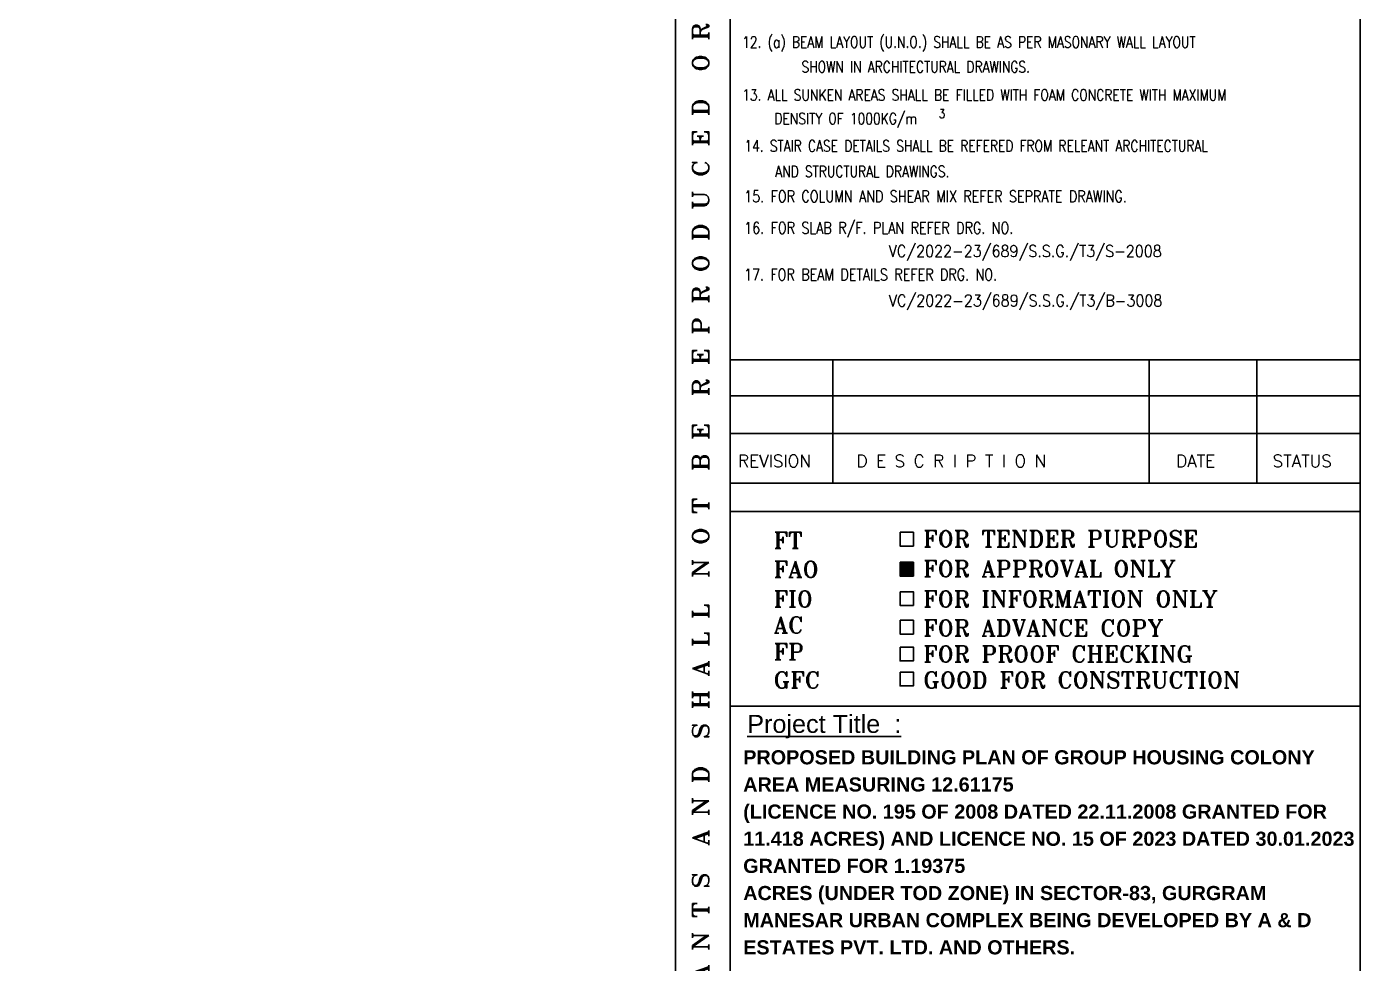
# Model space of a CAD drawing. Header units: millimetres. Extents: x 2061841 to 105821645, y -77612 to 48520811.
# Drawn here: x 105675314 to 105699657, y 48430244 to 48447342 of the extents above; entities that cross this region are included whole.
import ezdxf
from ezdxf.enums import TextEntityAlignment as Align

# ---------------------------------------------------------------- set-up
doc = ezdxf.new("R2010")
doc.units = ezdxf.units.MM
doc.header["$LTSCALE"] = 10
doc.header["$MEASUREMENT"] = 0
for name, color, linetype in [('BORDER', 5, 'Continuous'), ('Format-Title Text', 3, 'Continuous'), ('Format-Title Text Detail', 7, 'Continuous'), ('LOGO', 1, 'Continuous'), ('S-OPENING', 6, 'Continuous'), ('SHEET-TEXT', 7, 'Continuous'), ('T', 2, 'Continuous')]:
    doc.layers.add(name, color=color, linetype=linetype)
doc.layers.add('TEXT', color=2, linetype='Continuous', lineweight=25)
doc.styles.add('ARCOP', font='arial.ttf', dxfattribs={"width": 0.75})
doc.styles.add('ARIAL', font='arial.ttf')
doc.styles.add('PK', font='romand.shx', dxfattribs={"width": 0.7, "height": 225})
doc.styles.add('RD', font='romand.shx', dxfattribs={"width": 0.9, "height": 225})
doc.styles.add('RT', font='romant.shx', dxfattribs={"height": 250})

# ---------------------------------------------------------------- blocks, each defined once
blk = doc.blocks.new('TOWER-A TYPICAL FLOOR FRAMING PLAN N')
at = {"layer": 'LOGO'}
blk.add_hatch(color=2, dxfattribs=at).paths.add_polyline_path([(102928257, 48535327.6), (102928499.9, 48535327.6), (102928499.9, 48535578.8), (102928257, 48535578.8), (102928257, 48535327.6)])
at = {"layer": 'BORDER'}
for p, q in [((102924156.3, 48502974.5, 101.1), (102924156.3, 48562374.5, 101.1)), ((102936655.9, 48539274.3, 101.1), (102925155.6, 48539274.3, 101.1)), ((102925156.1, 48537026.6, 101.1), (102936656, 48537026.6, 101.1)), ((102936656, 48536505.1, 101.1), (102925156, 48536505.1, 101.1)), ((102936656, 48536505.1, 101.1), (102925156.1, 48536505.1, 101.1)), ((102925156.3, 48532955.9, 101.1), (102936656.3, 48532955.9, 101.1))]:
    blk.add_line(p, q, dxfattribs=at)
at = {"layer": 'BORDER', "color": 5}
blk.add_line((102925156.3, 48562374.5, 101.1), (102925156.3, 48502974.5, 101.1), dxfattribs=at)
at = {"layer": 'BORDER', "color": 4}
for p, q in [((102927030.5, 48539274.3, 101.1), (102927030.5, 48537026.6, 101.1)), ((102932803, 48539274.3, 101.1), (102932803, 48537026.6, 101.1)), ((102934767, 48539274.3, 101.1), (102934767, 48537026.6, 101.1)), ((102936656, 48538617, 101.1), (102925155.6, 48538617, 101.1)), ((102925156, 48537933.1, 101.1), (102936656, 48537933.1, 101.1)), ((102925156.1, 48537933.1, 101.1), (102936656, 48537933.1, 101.1)), ((102925156, 48537026.6, 101.1), (102936656, 48537026.6, 101.1))]:
    blk.add_line(p, q, dxfattribs=at)
at = {"layer": 'BORDER', "elevation": 101.1}
blk.add_lwpolyline([(102852555.8, 48502974.5), (102936655.8, 48502974.5), (102936655.8, 48562374.5), (102852555.8, 48562374.5)], close=True, dxfattribs=at)
at = {"layer": 'LOGO', "color": 2, "elevation": 101.1}
for points in [[(102928256.9, 48536127.8), (102928499.9, 48536127.8), (102928499.9, 48535876.5), (102928256.9, 48535876.5)], [(102928257, 48536127.8), (102928499.9, 48536127.8), (102928499.9, 48535876.6), (102928257, 48535876.6)], [(102928256.9, 48535578.8), (102928499.9, 48535578.8), (102928499.9, 48535327.5), (102928256.9, 48535327.5)], [(102928257, 48535578.8), (102928499.9, 48535578.8), (102928499.9, 48535327.5), (102928257, 48535327.5)], [(102928256.9, 48535042.8), (102928499.9, 48535042.8), (102928499.9, 48534791.5), (102928256.9, 48534791.5)], [(102928257, 48535042.8), (102928499.9, 48535042.8), (102928499.9, 48534791.5), (102928257, 48534791.5)], [(102928256.9, 48534521), (102928499.9, 48534521), (102928499.9, 48534269.7), (102928256.9, 48534269.7)], [(102928257, 48534521), (102928499.9, 48534521), (102928499.9, 48534269.7), (102928257, 48534269.7)], [(102928256.9, 48534031), (102928499.9, 48534031), (102928499.9, 48533779.7), (102928256.9, 48533779.7)], [(102928257, 48534031), (102928499.9, 48534031), (102928499.9, 48533779.7), (102928257, 48533779.7)], [(102928256.9, 48533573.9), (102928499.9, 48533573.9), (102928499.9, 48533322.7), (102928256.9, 48533322.7)], [(102928257, 48533574), (102928499.9, 48533574), (102928499.9, 48533322.7), (102928257, 48533322.7)]]:
    blk.add_lwpolyline(points, close=True, dxfattribs=at)
at = {"layer": 'Format-Title Text', "color": 3, "insert": (102925465.8, 48532794.4, 101.1), "char_height": 329.183, "width": 2811.08, "attachment_point": 1, "style": 'ARCOP'}
blk.add_mtext('{\\W1;\\LProject Title  :}', dxfattribs=at)
blk.add_mtext('{\\W1;\\LProject Title  :}', dxfattribs=at)
at = {"layer": 'Format-Title Text Detail', "insert": (102925392.8, 48532148.9, 101.1), "char_height": 258.4873, "width": 11211.461, "attachment_point": 1, "style": 'ARIAL'}
blk.add_mtext('\\pxsm1.15;{\\fArial|b1|i0|c0|p34;PROPOSED BUILDING PLAN OF GROUP HOUSING COLONY AREA MEASURING 12.61175^J(LICENCE NO. 195 OF 2008 DATED 22.11.2008 GRANTED FOR 11.418 ACRES) AND LICENCE NO. 15 OF 2023 DATED 30.01.2023 GRANTED FOR 1.19375^JACRES (UNDER TOD ZONE) IN SECTOR-83, GURGRAM MANESAR URBAN COMPLEX BEING DEVELOPED BY A & D ESTATES PVT. LTD. AND OTHERS.}', dxfattribs=at)
at = {"layer": 'LOGO', "color": 2, "style": 'RT', "width": 1.03}
for s, height, p in [('FT', 300, (102925947.4, 48535830.4, 101.1)), ('FT', 300, (102925947.4, 48535830.4, 101.1)), ('FOR TENDER PURPOSE', 299.999, (102928678.4, 48535857.8, 101.1)), ('FOR TENDER PURPOSE', 299.999, (102928678.4, 48535857.8, 101.1)), ('FAO  ', 300, (102925947.4, 48535301.6, 101.1)), ('FAO  ', 300, (102925947.4, 48535301.6, 101.1)), ('FOR APPROVAL ONLY', 299.999, (102928678.4, 48535311.2, 101.1)), ('FOR APPROVAL ONLY', 299.999, (102928678.4, 48535311.2, 101.1)), ('FIO  ', 300, (102925947.4, 48534761.2, 101.1)), ('FIO  ', 300, (102925947.4, 48534761.1, 101.1)), ('FOR INFORMATION ONLY', 299.999, (102928678.4, 48534761.2, 101.1)), ('FOR INFORMATION ONLY', 299.999, (102928678.4, 48534761.1, 101.1)), ('AC ', 300, (102925947.4, 48534283.3, 101.1)), ('AC ', 300, (102925947.4, 48534283.3, 101.1)), ('FOR ADVANCE COPY', 299.999, (102928678.4, 48534230.1, 101.1)), ('FOR ADVANCE COPY', 299.999, (102928678.4, 48534230, 101.1)), ('FP  ', 300, (102925947.4, 48533796, 101.1)), ('FP  ', 300, (102925947.4, 48533796, 101.1)), ('FOR PROOF CHECKING', 299.999, (102928678.4, 48533753.7, 101.1)), ('FOR PROOF CHECKING', 299.999, (102928678.4, 48533753.7, 101.1)), ('GFC', 300, (102925947.4, 48533282.5, 101.1)), ('GFC', 300, (102925947.4, 48533282.5, 101.1)), ('GOOD FOR CONSTRUCTION', 299.999, (102928678.4, 48533282.5, 101.1)), ('GOOD FOR CONSTRUCTION', 299.999, (102928678.4, 48533282.5, 101.1))]:
    blk.add_text(s, height=height, dxfattribs=at).set_placement(p)
at = {"layer": 'SHEET-TEXT', "color": 1, "style": 'RT', "width": 0.9}
for s, p in [('VC/2022-23/689/S.S.G./T3/S-2008', (102928047.9, 48541153.1, 115.3)), ('VC/2022-23/689/S.S.G./T3/B-3008', (102928050.9, 48540251.9, 101.1))]:
    blk.add_text(s, height=212.5, dxfattribs=at).set_placement(p)
at = {"layer": 'T', "style": 'RD', "width": 0.8}
for s, height, p in [('12. (a) BEAM LAYOUT (U.N.O.) SHALL BE AS PER MASONARY WALL LAYOUT ', 205.126, (102925372.4, 48544973.3, 113.7)), ('SHOWN IN ARCHITECTURAL DRAWINGS.', 205.126, (102926455.8, 48544520.2, 113.7)), ('13. ALL SUNKEN AREAS SHALL BE FILLED WITH FOAM CONCRETE WITH MAXIMUM ', 205.126, (102925372.4, 48544008, 113.7)), ('DENSITY OF 1000KG/m', 205.126, (102925961, 48543575.8, 113.7)), ('3', 164.1, (102928963.6, 48543686.1, 113.7)), ('14. STAIR CASE DETAILS SHALL BE REFERED FROM RELEANT ARCHITECTURAL', 205.126, (102925413.5, 48543077.7, 113.7)), ('AND STRUCTURAL DRAWINGS.', 205.126, (102925976.2, 48542609.7, 113.7)), ('15. FOR COLUMN AND SHEAR MIX REFER SEPRATE DRAWING. ', 212.829, (102925411, 48542154.3, 101.1)), ('16. FOR SLAB R/F. PLAN REFER DRG. NO. ', 212.829, (102925411, 48541577.2, 101.1)), ('17. FOR BEAM DETAILS REFER DRG. NO.  ', 212.829, (102925407.6, 48540725.4, 101.1))]:
    blk.add_text(s, height=height, dxfattribs=at).set_placement(p)
at = {"layer": 'TEXT', "color": 1, "style": 'RT', "width": 0.939798}
blk.add_text('T H I S   D R A W I N G   I S   P R O P E R T Y   O F   V I N T E C H   C O N S U L T A N T S  A N D  S H A L L  N O T  B E  R E P R O D U C E D  O R  U S E D  W I T H O U T  W R I T T E N  P E R M I S S I O N.', height=299.999, rotation=90, dxfattribs=at).set_placement((102924765.5, 48503095.8, 101.1), (102924765.5, 48561927, 101.1), align=Align.FIT)
at = {"layer": 'TEXT', "color": 2, "style": 'PK'}
for s, height, p in [('REVISION', 225, (102925297.4, 48537317, 101.1)), ('REVISION', 225, (102925297.5, 48537317, 101.1)), ('D E S C R I P T I O N', 224.999, (102927460.4, 48537317, 101.1)), ('D E S C R I P T I O N', 224.999, (102927460.4, 48537317, 101.1)), ('DATE', 225, (102933294.5, 48537317, 101.1)), ('DATE', 225, (102933294.5, 48537317, 101.1)), ('STATUS', 225, (102935055.5, 48537317, 101.1)), ('STATUS', 225, (102935055.5, 48537317, 101.1))]:
    blk.add_text(s, height=height, dxfattribs=at).set_placement(p)

msp = doc.modelspace()

# ---------------------------------------------------------------- block references
at = {"layer": 'S-OPENING'}
msp.add_blockref('TOWER-A TYPICAL FLOOR FRAMING PLAN N', (2763000.3, -98014.7), dxfattribs=at)

doc.saveas('drawing.dxf')
